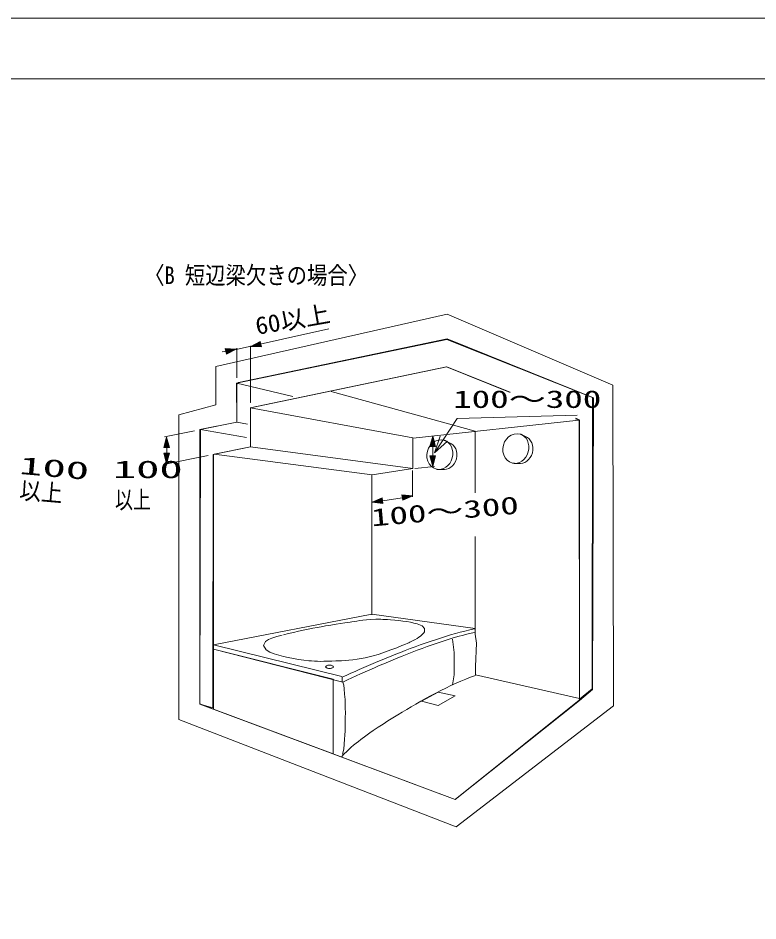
# Model space of a CAD drawing. Units: millimetres on the paper. Extents: x -305 to 305, y -152 to 152.
# Drawn here: x -64.4 to 57.4, y 0 to 148.5 of the extents above; entities that cross this region are included whole.
import ezdxf
from ezdxf.enums import TextEntityAlignment as Align

# ---------------------------------------------------------------- set-up
doc = ezdxf.new("R2010")
doc.units = ezdxf.units.MM
for name, color, linetype, lineweight in [('0-0_PV', 7, 'Continuous', 9), ('0-2_0', 7, 'Continuous', 9), ('0-3_図面枠', 3, 'Continuous', 9), ('0-4_DEFPOINTS', 7, 'Continuous', 9)]:
    doc.layers.add(name, color=color, linetype=linetype, lineweight=lineweight)
doc.styles.add('ＭＳ ゴシック', font='')
doc.styles.get('ＭＳ ゴシック').set_extended_font_data('MS Gothic')

# ---------------------------------------------------------------- blocks, each defined once
blk = doc.blocks.new('_OPEN30')
at = {"layer": '0-2_0'}
blk.add_line((0, 0), (-1, 0), dxfattribs=at)
blk.add_lwpolyline([(-1, 0.2679), (0, 0), (-1, -0.2679)], dxfattribs=at)

msp = doc.modelspace()

# ---------------------------------------------------------------- linework, layer by layer
at = {"layer": '0-0_PV'}
for p, q in [((-13.263, 97.376), (-28.495, 93.979)), ((-28.453, 88.475), (6.258, 95.665)), ((6.258, 95.665), (30.14, 86.07)), ((-29.892, 93.785), (-30.809, 93.584)), ((-28.422, 89.307), (-28.422, 94.21)), ((-26.175, 85.25), (-26.175, 94.556)), ((-26.206, 84.418), (6.126, 91.113)), ((6.126, 91.113), (16.561, 86.921)), ((-28.422, 88.437), (-19.202, 86.255)), ((-28.421, 82.035), (-28.421, 88.437)), ((10.809, 80.547), (-12.863, 87.105)), ((30.122, 86.07), (30.122, 38.044)), ((-26.175, 84.381), (0.555, 79.436)), ((-26.175, 77.979), (-26.175, 84.381)), ((7.852, 82.613), (27.584, 83.206)), ((-34.384, 80.818), (-28.421, 82.035)), ((-28.422, 82.035), (-26.666, 81.717)), ((0.599, 79.421), (27.876, 82.339)), ((5.669, 79.305), (7.852, 82.613)), ((27.33, 82.595), (27.967, 82.339)), ((-40.316, 79.622), (-35.382, 80.631)), ((-34.492, 80.818), (-34.492, 35.662)), ((-34.384, 80.818), (-26.803, 79.541)), ((10.809, 70.403), (10.809, 80.513)), ((0.555, 74.422), (0.555, 79.436)), ((6.902, 78.483), (6.061, 78.919)), ((19.411, 79.494), (18.569, 79.93)), ((-39.942, 76.616), (-39.942, 78.177)), ((-32.138, 76.762), (-26.175, 77.979)), ((-26.175, 77.979), (0.555, 74.423)), ((3.862, 76.161), (3.862, 78.34)), ((-40.47, 75.076), (-33.136, 76.574)), ((-32.138, 76.762), (-6.125, 73.381)), ((-6.125, 73.381), (0.555, 74.422)), ((0.892, 74.406), (4.141, 74.754)), ((4.804, 74.253), (5.762, 74.253)), ((17.313, 75.264), (18.271, 75.264)), ((-6.205, 50.351), (-6.205, 73.339)), ((0.515, 74.064), (0.515, 69.754)), ((-4.735, 69.065), (-0.834, 69.674)), ((10.809, 48.069), (10.809, 63.257)), ((-10.975, 39.288), (-32.239, 44.7)), ((11.061, 45.676), (10.868, 41.844)), ((-11.067, 40.076), (-11.067, 39.278)), ((27.967, 36.263), (30.122, 38.044)), ((-34.484, 35.688), (-32.246, 34.852)), ((-22.859, 31.325), (-32.246, 34.852))]:
    msp.add_line(p, q, dxfattribs=at)
for points in [[(33.477, 88.1), (6.221, 99.78), (-31.857, 91.176), (-31.862, 84.901), (-37.921, 83.221), (-37.932, 33.159), (7.683, 15.466), (33.579, 35.402)], [(7.525, 19.992), (-34.492, 35.662), (-34.492, 80.818), (-28.422, 82.036), (-28.422, 88.314), (-28.401, 88.314), (-28.095, 88.584), (6.238, 95.734), (30.314, 86.06), (30.149, 38.041), (30.14, 38.048)], [(-24.535, 95.316), (-26.114, 94.491), (-24.335, 94.415)], [(-30.294, 94.149), (-28.514, 94.067), (-30.098, 93.248)], [(-39.501, 77.862), (-39.96, 79.583), (-40.422, 77.862)], [(4.305, 78.025), (3.844, 79.746), (3.382, 78.025)], [(-39.501, 76.931), (-39.96, 75.209), (-40.422, 76.931)], [(4.305, 76.476), (3.844, 74.755), (3.382, 76.476)], [(-1.077, 69.189), (0.552, 69.91), (-1.22, 70.101)], [(-4.356, 68.678), (-6.128, 68.868), (-4.499, 69.589)], [(-12.549, 27.471), (-32.246, 34.852), (-32.246, 44.7), (-12.549, 39.772)], [(4.744, 37.629), (1.985, 36.147), (4.718, 35.444), (7.538, 37.016)]]:
    msp.add_lwpolyline(points, close=True, dxfattribs=at)
for points in [[(27.361, 82.672), (27.941, 82.441), (27.987, 36.455), (30.1, 38.155), (30.147, 86.07), (6.167, 95.625), (-28.471, 88.459), (-28.422, 82.036), (-34.396, 80.833), (-34.492, 35.662), (-32.329, 35.031), (-32.283, 76.699), (-26.173, 77.985), (-26.173, 84.37), (6.167, 91.123), (16.581, 86.971)], [(-32.246, 76.762), (-32.246, 34.852), (7.525, 19.992), (27.967, 36.263), (27.967, 82.405)], [(5.712, 79.057), (5.215, 79.124), (4.723, 79.065), (4.254, 78.891), (3.824, 78.613), (3.453, 78.24), (3.156, 77.784), (2.952, 77.255)], [(6.061, 78.919), (6.014, 78.943), (5.966, 78.966), (5.918, 78.987), (5.869, 79.006), (5.819, 79.025), (5.766, 79.042), (5.712, 79.057)], [(7.046, 76.151), (7.135, 76.647), (7.138, 77.13), (7.061, 77.587), (6.909, 78.006), (6.688, 78.376), (6.403, 78.685), (6.061, 78.919)], [(18.22, 80.068), (17.723, 80.135), (17.232, 80.076), (16.762, 79.902), (16.333, 79.624), (15.961, 79.251), (15.664, 78.795), (15.46, 78.266)], [(18.569, 79.93), (18.522, 79.954), (18.474, 79.977), (18.426, 79.998), (18.377, 80.018), (18.327, 80.036), (18.275, 80.053), (18.22, 80.068)], [(19.554, 77.162), (19.643, 77.658), (19.646, 78.141), (19.569, 78.598), (19.417, 79.018), (19.196, 79.388), (18.912, 79.696), (18.569, 79.93)], [(20.248, 76.999), (20.329, 77.441), (20.335, 77.87), (20.271, 78.279), (20.142, 78.656), (19.952, 78.991), (19.707, 79.273), (19.411, 79.494)], [(2.952, 77.255), (2.863, 76.695), (2.89, 76.151), (3.025, 75.642), (3.256, 75.185), (3.575, 74.798), (3.97, 74.5), (4.432, 74.308)], [(7.739, 75.988), (7.82, 76.429), (7.827, 76.859), (7.763, 77.268), (7.633, 77.644), (7.444, 77.979), (7.198, 78.262), (6.902, 78.483)], [(15.46, 78.266), (15.371, 77.706), (15.399, 77.162), (15.533, 76.653), (15.764, 76.196), (16.083, 75.809), (16.478, 75.511), (16.94, 75.319)], [(4.803, 74.253), (5.218, 74.283), (5.619, 74.406), (5.996, 74.615), (6.338, 74.902), (6.634, 75.258), (6.874, 75.677), (7.046, 76.151)], [(5.762, 74.253), (6.13, 74.294), (6.484, 74.416), (6.816, 74.61), (7.117, 74.871), (7.377, 75.192), (7.588, 75.566), (7.739, 75.988)], [(17.311, 75.264), (17.726, 75.294), (18.127, 75.418), (18.504, 75.627), (18.846, 75.913), (19.143, 76.27), (19.382, 76.689), (19.554, 77.162)], [(18.271, 75.264), (18.638, 75.306), (18.992, 75.427), (19.324, 75.621), (19.625, 75.882), (19.886, 76.203), (20.096, 76.577), (20.248, 76.999)], [(4.432, 74.308), (4.488, 74.294), (4.542, 74.282), (4.595, 74.273), (4.647, 74.265), (4.699, 74.26), (4.751, 74.255), (4.804, 74.253)], [(16.94, 75.319), (16.996, 75.305), (17.05, 75.294), (17.103, 75.284), (17.155, 75.277), (17.207, 75.271), (17.26, 75.267), (17.313, 75.264)], [(10.827, 48.107), (-6.204, 50.455), (-32.239, 45.393), (-11.128, 40.18)], [(-20.714, 47.071), (-19.888, 47.273), (-19.061, 47.467), (-18.231, 47.654), (-17.455, 47.82), (-16.678, 47.981), (-15.899, 48.135), (-15.201, 48.268), (-14.503, 48.396), (-13.803, 48.52), (-12.915, 48.67), (-12.026, 48.812), (-11.34, 48.916), (-10.652, 49.015), (-9.767, 49.134), (-9.453, 49.173)], [(-9.453, 49.173), (-9.047, 49.239), (-8.63, 49.314), (-8.177, 49.391), (-7.663, 49.466), (-7.063, 49.534), (-6.353, 49.589), (-5.508, 49.626)], [(-5.508, 49.626), (-5.447, 49.626), (-5.278, 49.625), (-5.025, 49.621), (-4.708, 49.614), (-4.352, 49.603), (-3.977, 49.587), (-3.607, 49.564)], [(2.469, 47.569), (2.51, 48.095), (2.083, 48.52), (1.282, 48.856), (0.747, 49.001), (0.201, 49.117), (-0.431, 49.226), (-1.066, 49.316), (-1.744, 49.396), (-2.424, 49.465), (-3.101, 49.525), (-3.779, 49.579)], [(-11.067, 40.076), (-10.315, 40.424), (-9.632, 40.733), (-8.948, 41.04), (-8.262, 41.344), (-7.503, 41.676), (-6.743, 42.004), (-5.981, 42.329), (-5.218, 42.651), (-4.475, 42.96), (-3.731, 43.266), (-2.985, 43.568), (-2.238, 43.866), (-1.489, 44.16), (-0.673, 44.476), (0.146, 44.787), (0.967, 45.093), (1.79, 45.393), (2.615, 45.687), (3.444, 45.974), (4.275, 46.255), (5.109, 46.527), (5.947, 46.791), (6.787, 47.045), (7.567, 47.27), (8.35, 47.485), (9.136, 47.688), (9.926, 47.876), (10.719, 48.049)], [(0.896, 46.261), (1.258, 46.473), (1.567, 46.671), (1.827, 46.858), (2.042, 47.038), (2.218, 47.215), (2.359, 47.39), (2.469, 47.569)], [(10.809, 48.069), (10.809, 47.142), (11.061, 45.676)], [(-20.963, 47.009), (-21.799, 46.802), (-22.617, 46.537), (-23.169, 46.306), (-23.67, 45.953), (-24.025, 45.297), (-23.586, 44.611), (-22.942, 44.203), (-22.256, 43.939), (-21.496, 43.706), (-20.722, 43.5), (-19.939, 43.322), (-19.092, 43.16), (-18.243, 43.023), (-17.392, 42.906), (-16.539, 42.802)], [(-10.975, 39.288), (-10.193, 39.655), (-9.488, 39.981), (-8.781, 40.303), (-8.073, 40.622), (-7.295, 40.969), (-6.516, 41.313), (-5.735, 41.653), (-4.953, 41.99), (-4.199, 42.31), (-3.445, 42.627), (-2.688, 42.941), (-1.931, 43.251), (-1.171, 43.557), (-0.354, 43.881), (0.464, 44.201), (1.285, 44.515), (2.108, 44.823), (2.933, 45.125), (3.746, 45.414), (4.56, 45.697), (5.378, 45.971), (6.199, 46.237), (7.023, 46.492), (7.948, 46.765), (8.879, 47.02), (9.816, 47.253), (10.758, 47.46)], [(-0.273, 45.7), (-0.12, 45.77), (0.081, 45.866), (0.305, 45.973), (0.524, 46.079), (0.713, 46.172), (0.846, 46.237), (0.896, 46.261)], [(7.112, 46.323), (7.361, 44.178), (7.361, 40.492), (7.081, 38.813)], [(-5.976, 43.597), (-5.166, 43.851), (-4.399, 44.098), (-3.648, 44.352), (-2.887, 44.626), (-2.089, 44.933), (-1.227, 45.287), (-0.749, 45.491), (-0.273, 45.7)], [(-13.032, 42.743), (-12.791, 42.743), (-12.132, 42.757), (-11.152, 42.799), (-10.551, 42.838), (-9.95, 42.888), (-9.285, 42.956), (-8.621, 43.039), (-7.941, 43.143), (-7.264, 43.27), (-6.616, 43.417), (-5.976, 43.597)], [(-16.539, 42.802), (-16.086, 42.758), (-15.615, 42.726), (-15.126, 42.706), (-14.623, 42.699), (-14.105, 42.702), (-13.574, 42.717), (-13.032, 42.743)], [(-13.142, 42.076), (-13.288, 42.069), (-13.422, 42.049), (-13.541, 42.016), (-13.639, 41.974), (-13.714, 41.923), (-13.762, 41.865), (-13.779, 41.802)], [(-13.779, 41.802), (-13.762, 41.739), (-13.714, 41.681), (-13.639, 41.629), (-13.541, 41.586), (-13.422, 41.554), (-13.288, 41.533), (-13.142, 41.526)], [(-12.506, 41.802), (-12.523, 41.865), (-12.571, 41.923), (-12.646, 41.974), (-12.744, 42.016), (-12.863, 42.049), (-12.997, 42.069), (-13.142, 42.076)], [(-13.142, 41.526), (-12.997, 41.533), (-12.863, 41.554), (-12.744, 41.586), (-12.646, 41.629), (-12.571, 41.681), (-12.523, 41.739), (-12.506, 41.802)], [(10.868, 41.844), (10.868, 40.466), (27.969, 36.611)], [(10.881, 40.372), (10.069, 40.086), (9.265, 39.778), (8.469, 39.449), (7.68, 39.103), (6.831, 38.713), (5.989, 38.309), (5.153, 37.892), (4.322, 37.464), (3.496, 37.026), (2.675, 36.579), (1.858, 36.124), (1.046, 35.662), (0.301, 35.229), (-0.441, 34.792), (-1.179, 34.349), (-1.915, 33.901), (-2.721, 33.402), (-3.523, 32.898), (-4.322, 32.388), (-5.133, 31.862), (-5.939, 31.329), (-6.531, 30.931)], [(-10.975, 39.288), (-10.814, 38.76), (-10.737, 38.205), (-10.654, 37.314), (-10.596, 36.426), (-10.566, 35.702), (-10.549, 34.976), (-10.542, 34.249), (-10.543, 33.489), (-10.551, 32.729), (-10.566, 31.968), (-10.584, 31.269), (-10.612, 30.571), (-10.657, 29.879), (-10.731, 29.086), (-10.806, 28.278), (-11.004, 27.459)], [(-6.531, 30.931), (-7.196, 30.452), (-7.966, 29.863), (-8.374, 29.541), (-8.779, 29.214), (-9.174, 28.888), (-9.567, 28.557), (-10.265, 27.942), (-10.809, 27.421), (-11.132, 27.044)]]:
    msp.add_lwpolyline(points, dxfattribs=at)
for centre, radius, start, end in [((-13.263, 97.376), 0.0009, 282.57358, 102.57358), ((6.258, 95.665), 0.0034, 68.11058, 248.11058), ((6.258, 95.665), 0.0034, 281.70308, 101.70308), ((-30.809, 93.584), 0.0009, 102.35257, 282.35257), ((-29.892, 93.785), 0.0009, 282.35257, 102.35257), ((-28.495, 93.979), 0.0009, 102.57358, 282.57358), ((-28.422, 94.21), 0.0009, 0, 180), ((-26.175, 94.556), 0.0009, 0, 180), ((6.126, 91.113), 0.0034, 68.1138, 248.1138), ((6.126, 91.113), 0.0034, 281.69798, 101.69798), ((-28.422, 89.307), 0.0009, 180, 0), ((-28.453, 88.475), 0.0034, 101.70308, 281.70308), ((-28.421, 88.437), 0.0034, 0, 180), ((-28.422, 88.437), 0.0009, 76.68075, 256.68075), ((-19.202, 86.255), 0.0009, 256.68075, 76.68075), ((-12.863, 87.105), 0.0009, 74.51647, 254.51647), ((16.561, 86.921), 0.0034, 248.1138, 68.1138), ((-26.175, 85.25), 0.0009, 180, 0), ((30.122, 86.07), 0.0034, 0, 180), ((30.14, 86.07), 0.0034, 248.11058, 68.11058), ((-26.206, 84.418), 0.0034, 101.69798, 281.69798), ((-26.175, 84.381), 0.0034, 0, 180), ((-26.175, 84.381), 0.0009, 79.51858, 259.51858), ((-28.421, 82.035), 0.0034, 180, 0), ((-28.422, 82.035), 0.0009, 79.71667, 259.71667), ((-28.421, 82.035), 0.0034, 281.53846, 101.53846), ((-26.666, 81.717), 0.0009, 259.71667, 79.71667), ((27.33, 82.595), 0.0034, 68.1138, 248.1138), ((27.876, 82.339), 0.0009, 276.10646, 96.10646), ((27.967, 82.405), 0.0034, 0, 180), ((27.967, 82.339), 0.0034, 248.1138, 68.1138), ((-35.382, 80.631), 0.0009, 281.54861, 101.54861), ((-34.492, 80.818), 0.0034, 0, 180), ((-34.384, 80.818), 0.0034, 101.53846, 281.53846), ((-34.384, 80.818), 0.0009, 80.43701, 260.43701), ((10.809, 80.513), 0.0009, 0, 180), ((10.809, 80.547), 0.0009, 254.51647, 74.51647), ((-40.316, 79.622), 0.0009, 101.54861, 281.54861), ((-26.803, 79.541), 0.0009, 260.43701, 80.43701), ((0.555, 79.436), 0.0009, 0, 180), ((0.555, 79.436), 0.0009, 259.51858, 79.51858), ((0.599, 79.421), 0.0009, 96.10646, 276.10646), ((5.712, 79.057), 0.0009, 74.11774, 254.11774), ((5.712, 79.057), 0.0009, 262.33128, 82.33128), ((6.061, 78.919), 0.0009, 55.59745, 235.59745), ((6.061, 78.919), 0.0009, 62.5688, 242.5688), ((6.061, 78.919), 0.0009, 243.14538, 63.14538), ((18.22, 80.068), 0.0009, 74.11774, 254.11774), ((18.22, 80.068), 0.0009, 262.33128, 82.33128), ((18.569, 79.93), 0.0009, 55.59745, 235.59745), ((18.569, 79.93), 0.0009, 62.5688, 242.5688), ((18.569, 79.93), 0.0009, 243.14538, 63.14538), ((19.411, 79.494), 0.0009, 53.3215, 233.3215), ((19.411, 79.494), 0.0009, 242.5688, 62.5688), ((-39.942, 78.177), 0.0009, 0, 180), ((-26.175, 77.979), 0.0034, 180, 0), ((-26.175, 77.979), 0.0034, 281.54085, 101.54085), ((-26.175, 77.979), 0.0009, 82.42092, 262.42092), ((2.952, 77.255), 0.0009, 350.94294, 170.94294), ((2.952, 77.255), 0.0009, 158.9326, 338.9326), ((3.862, 78.34), 0.0009, 0, 180), ((6.902, 78.483), 0.0009, 53.3215, 233.3215), ((6.902, 78.483), 0.0009, 242.5688, 62.5688), ((15.46, 78.266), 0.0009, 350.94294, 170.94294), ((15.46, 78.266), 0.0009, 158.9326, 338.9326), ((-39.942, 76.616), 0.0009, 180, 0), ((-33.136, 76.574), 0.0009, 281.54111, 101.54111), ((-32.246, 76.762), 0.0034, 0, 180), ((-32.138, 76.762), 0.0034, 101.54085, 281.54085), ((-32.138, 76.762), 0.0009, 82.5947, 262.5947), ((3.862, 76.161), 0.0009, 180, 0), ((7.046, 76.151), 0.0009, 340.04013, 160.04013), ((7.046, 76.151), 0.0009, 169.82922, 349.82922), ((7.739, 75.988), 0.0009, 340.22719, 160.22719), ((7.739, 75.988), 0.0009, 169.59889, 349.59889), ((19.554, 77.162), 0.0009, 340.04013, 160.04013), ((19.554, 77.162), 0.0009, 169.82922, 349.82922), ((20.248, 76.999), 0.0009, 340.22719, 160.22719), ((20.248, 76.999), 0.0009, 169.59889, 349.59889), ((-40.47, 75.076), 0.0009, 101.54111, 281.54111), ((0.555, 74.422), 0.0009, 180, 0), ((0.555, 74.423), 0.0009, 262.42092, 82.42092), ((0.555, 74.422), 0.0009, 278.86038, 98.86038), ((0.892, 74.406), 0.0009, 96.10456, 276.10456), ((4.141, 74.754), 0.0009, 276.10456, 96.10456), ((4.432, 74.308), 0.0009, 75.79313, 255.79313), ((4.432, 74.308), 0.0009, 247.46607, 67.46607), ((4.803, 74.253), 0.0009, 94.20272, 274.20272), ((4.804, 74.253), 0.0009, 90, 270), ((4.804, 74.253), 0.0009, 266.92699, 86.92699), ((5.762, 74.253), 0.0009, 96.49948, 276.49948), ((5.762, 74.253), 0.0009, 270, 90), ((16.94, 75.319), 0.0009, 75.79313, 255.79313), ((16.94, 75.319), 0.0009, 247.46607, 67.46607), ((17.311, 75.264), 0.0009, 94.20272, 274.20272), ((17.313, 75.264), 0.0009, 90, 270), ((17.313, 75.264), 0.0009, 266.92699, 86.92699), ((18.271, 75.264), 0.0009, 96.49948, 276.49948), ((18.271, 75.264), 0.0009, 270, 90), ((-6.205, 73.339), 0.0009, 0, 180), ((-6.125, 73.381), 0.0009, 98.86038, 278.86038), ((-6.125, 73.381), 0.0009, 262.5947, 82.5947), ((0.515, 74.064), 0.0009, 0, 180), ((10.809, 70.403), 0.0009, 180, 0), ((-4.735, 69.065), 0.0009, 98.86306, 278.86306), ((-0.834, 69.674), 0.0009, 278.86306, 98.86306), ((0.515, 69.754), 0.0009, 180, 0), ((10.809, 63.257), 0.0009, 0, 180), ((-9.453, 49.173), 0.0009, 99.28342, 279.28342), ((-9.453, 49.173), 0.0009, 277.03688, 97.03688), ((-6.205, 50.351), 0.0009, 180, 0), ((-5.508, 49.626), 0.0009, 89.82986, 269.82986), ((-5.508, 49.626), 0.0009, 272.52495, 92.52495), ((-3.779, 49.579), 0.0009, 85.47246, 265.47246), ((-3.607, 49.564), 0.0009, 266.43601, 86.43601), ((2.469, 47.569), 0.0009, 328.40435, 148.40435), ((2.469, 47.569), 0.0009, 175.50684, 355.50684), ((10.719, 48.049), 0.0009, 282.2875, 102.2875), ((10.809, 48.069), 0.0009, 0, 180), ((10.809, 48.069), 0.0009, 180, 0), ((10.827, 48.107), 0.0009, 262.14913, 82.14913), ((-20.963, 47.009), 0.0009, 283.90597, 103.90597), ((-20.714, 47.071), 0.0009, 103.77632, 283.77632), ((0.896, 46.261), 0.0009, 120.32831, 300.32831), ((0.896, 46.261), 0.0009, 296.15312, 116.15312), ((7.112, 46.323), 0.0009, 6.62412, 186.62412), ((10.758, 47.46), 0.0009, 282.38705, 102.38705), ((-32.239, 44.7), 0.0009, 75.72287, 255.72287), ((-0.273, 45.7), 0.0009, 114.60642, 294.60642), ((-0.273, 45.7), 0.0009, 293.72194, 113.72194), ((11.061, 45.676), 0.0009, 189.7584, 9.7584), ((-5.976, 43.597), 0.0009, 107.40997, 287.40997), ((-5.976, 43.597), 0.0009, 285.65837, 105.65837), ((-16.539, 42.802), 0.0009, 84.38418, 264.38418), ((-16.539, 42.802), 0.0009, 263.09866, 83.09866), ((-13.779, 41.802), 0.0009, 14.88219, 194.88219), ((-13.779, 41.802), 0.0009, 165.03684, 345.03684), ((-13.142, 42.076), 0.0009, 87.15908, 267.15908), ((-13.142, 42.076), 0.0009, 272.84092, 92.84092), ((-13.032, 42.743), 0.0009, 90.16297, 270.16297), ((-13.032, 42.743), 0.0009, 272.70775, 92.70775), ((-12.506, 41.802), 0.0009, 345.11781, 165.11781), ((-12.506, 41.802), 0.0009, 194.96316, 14.96316), ((10.868, 41.844), 0.0009, 0, 180), ((-13.142, 41.526), 0.0009, 92.86984, 272.86984), ((-13.142, 41.526), 0.0009, 267.13016, 87.13016), ((-11.128, 40.18), 0.0009, 256.12822, 76.12822), ((10.881, 40.372), 0.0009, 289.34977, 109.34977), ((-11.067, 40.076), 0.0009, 0, 180), ((-11.067, 40.076), 0.0009, 114.80582, 294.80582), ((-11.067, 39.278), 0.0009, 180, 0), ((-10.975, 39.288), 0.0009, 16.99453, 196.99453), ((-10.975, 39.288), 0.0009, 115.13012, 295.13012), ((-10.975, 39.288), 0.0009, 255.72287, 75.72287), ((7.081, 38.813), 0.0009, 170.52624, 350.52624), ((30.122, 38.044), 0.0034, 180, 0), ((30.122, 38.044), 0.0034, 309.56553, 129.56553), ((-34.492, 35.662), 0.0034, 180, 0), ((-34.484, 35.688), 0.0034, 69.51069, 249.51069), ((27.967, 36.263), 0.0034, 129.56553, 309.56553), ((27.969, 36.611), 0.0009, 257.2977, 77.2977), ((-32.246, 34.852), 0.0034, 249.51069, 69.51069), ((-32.246, 34.852), 0.0009, 69.40871, 249.40871), ((-22.859, 31.325), 0.0009, 249.40871, 69.40871), ((-6.531, 30.931), 0.0009, 305.74307, 125.74307), ((-6.531, 30.931), 0.0009, 123.9716, 303.9716), ((-11.132, 27.044), 0.0009, 139.33739, 319.33739), ((-11.004, 27.459), 0.0009, 166.40883, 346.40883)]:
    msp.add_arc(centre, radius, start, end, dxfattribs=at)
for points in [[(-24.535, 95.316), (-24.335, 94.415), (-26.114, 94.491)], [(-30.294, 94.149), (-30.098, 93.248), (-28.514, 94.067)], [(-39.501, 77.862), (-40.422, 77.862), (-39.96, 79.583)], [(4.305, 78.025), (3.382, 78.025), (3.844, 79.746)], [(-39.501, 76.931), (-40.422, 76.931), (-39.96, 75.209)], [(4.305, 76.476), (3.382, 76.476), (3.844, 74.755)], [(-1.077, 69.189), (-1.22, 70.101), (0.552, 69.91)], [(-4.356, 68.678), (-4.499, 69.589), (-6.128, 68.868)]]:
    msp.add_solid(points, dxfattribs=at)
at = {"layer": '0-3_図面枠'}
msp.add_lwpolyline([(-291.017, -138.498), (108.983, -138.498), (108.983, 138.502), (-291.017, 138.502)], close=True, dxfattribs=at)
at = {"layer": '0-4_DEFPOINTS'}
msp.add_line((118.983, 148.502), (-301.017, 148.502), dxfattribs=at)

# ---------------------------------------------------------------- block references
at = {"layer": '0-0_PV', "xscale": 2.77, "yscale": 2.77, "rotation": 236.57321}
msp.add_blockref('_OPEN30', (4.143, 76.993), dxfattribs=at)

# ---------------------------------------------------------------- texts
at = {"layer": '0-0_PV', "style": 'ＭＳ ゴシック'}
for s, height, width, p in [('〈B 短辺梁欠きの場合〉', 2.889, 0.85, (-43.636, 103.885)), ('100～300', 2.889, 1.55, (7.195, 83.514)), ('100', 2.886, 1.95, (-48.79, 71.973)), ('以上', 2.889, 0.75, (-48.442, 66.96))]:
    msp.add_text(s, height=height, dxfattribs=dict(at, width=width)).set_placement(p, align=Align.BOTTOM_LEFT)
for s, height, rotation, width, p in [('60以上', 2.886, 10, 1.05, (-24.914, 95.542)), ('100', 2.886, 355, 1.95, (-64.364, 72.676)), (' 以上', 2.886, 355, 0.9, (-66.077, 68.755)), ('100～300', 2.889, 5, 1.55, (-6.11, 64.027))]:
    msp.add_text(s, height=height, rotation=rotation, dxfattribs=dict(at, width=width)).set_placement(p, align=Align.BOTTOM_LEFT)

doc.saveas('drawing.dxf')
